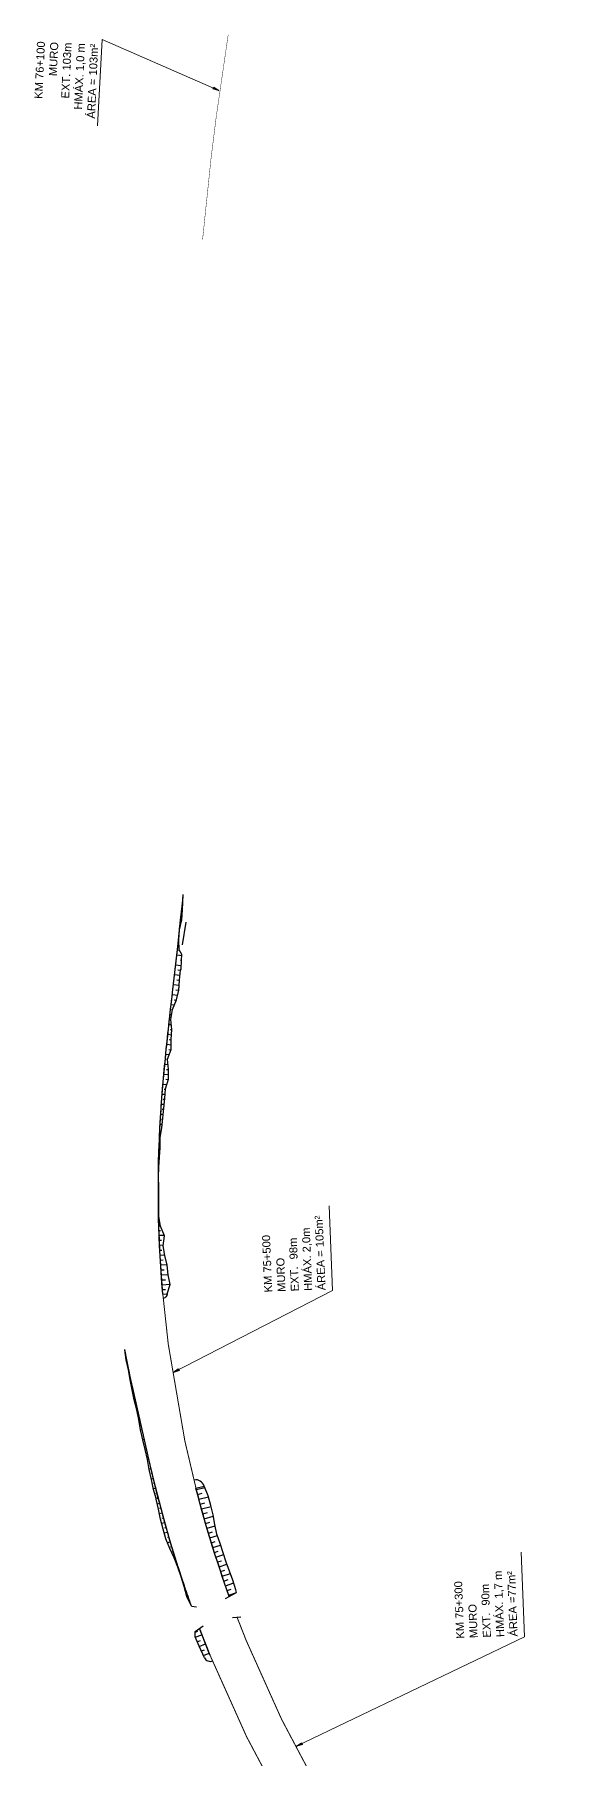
# Model space of a CAD drawing. Header units: metres. Extents: x 288738 to 324331, y 7399322 to 7465117.
# Drawn here: x 300304 to 300574, y 7445053 to 7445916 of the extents above; entities that cross this region are included whole.
import ezdxf

# ---------------------------------------------------------------- set-up
doc = ezdxf.new("R2010")
doc.units = ezdxf.units.M
doc.header["$LTSCALE"] = 10
for name, color, linetype in [('F-HZ-ATERRO-TALUDE', 110, 'Continuous'), ('F-HZ-MUROS', 210, 'Continuous'), ('F-HZ-PIANO-CORTE', 10, 'Continuous'), ('F-HZ-TALUDE', 2, 'Continuous')]:
    doc.layers.add(name, color=color, linetype=linetype)
doc.layers.add('U-HZ-TEXTO-MUROS', color=2, linetype='Continuous', lineweight=0)
doc.styles.add('ARIAL', font='arial.ttf')
doc.styles.add('DIM', font='arial.ttf', dxfattribs={"width": 0.8})
doc.dimstyles.new('U-1_2000', dxfattribs={"dimscale": 2, "dimtxt": 1.5, "dimasz": 0.75, "dimexe": 0.75, "dimexo": 0.75, "dimgap": 0.25, "dimtad": 1, "dimzin": 4, "dimtxsty": 'DIM', "dimblk": 'ARCHTICK', "dimcen": 0.7, "dimdle": 0.75, "dimclrd": 256, "dimclre": 256, "dimclrt": 256, "dimaunit": 1, "dimadec": 3, "dimazin": 2, "dimtfac": 1, "dimtofl": 0, "dimtmove": 0, "dimatfit": 3, "dimldrblk": 'CLOSEDBLANK', "dimfxl": 0, "dimtolj": 1, "dimtzin": 0, "dimlwd": -1, "dimlwe": -1, "dimarcsym": 0})

# ---------------------------------------------------------------- blocks, each defined once
blk = doc.blocks.new('_ArchTick')
at = {"color": 0, "linetype": 'ByBlock', "const_width": 0.15}
blk.add_lwpolyline([(-0.5, -0.5), (0.5, 0.5)], dxfattribs=at)

msp = doc.modelspace()

# ---------------------------------------------------------------- linework, layer by layer
at = {"layer": 'F-HZ-ATERRO-TALUDE', "linetype": 'Continuous', "lineweight": -3}
for p, q in [((300378.273, 7445482.102), (300378.347, 7445482.094)), ((300377.498, 7445474.65), (300377.958, 7445474.601)), ((300377.76, 7445477.133), (300377.939, 7445477.115)), ((300378.018, 7445479.617), (300378.271, 7445479.591)), ((300366.172, 7445337.601), (300366.262, 7445337.601)), ((300366.174, 7445335.1), (300366.368, 7445335.101)), ((300366.367, 7445322.623), (300366.563, 7445322.628)), ((300366.431, 7445320.146), (300367.178, 7445320.168)), ((300366.51, 7445317.794), (300367.303, 7445317.821)), ((300366.59, 7445315.446), (300369.056, 7445315.539)), ((300366.69, 7445312.991), (300367.834, 7445313.039)), ((300366.795, 7445310.518), (300368.683, 7445310.604)), ((300366.918, 7445308.031), (300367.944, 7445308.082)), ((300367.044, 7445305.54), (300369.368, 7445305.666)), ((300367.187, 7445303.075), (300368.57, 7445303.155)), ((300367.332, 7445300.61), (300370.567, 7445300.813)), ((300367.497, 7445298.108), (300369.161, 7445298.219)), ((300367.666, 7445295.6), (300371.028, 7445295.838)), ((300367.852, 7445293.109), (300369.672, 7445293.246)), ((300368.04, 7445290.618), (300371.979, 7445290.931)), ((300368.234, 7445288.28), (300369.775, 7445288.408)), ((300368.428, 7445285.958), (300370.585, 7445286.146)), ((300349.375, 7445258.291), (300349.376, 7445258.291)), ((300350.521, 7445252.42), (300350.23, 7445252.38)), ((300351.023, 7445249.971), (300350.905, 7445249.954)), ((300351.533, 7445247.524), (300351.3, 7445247.489)), ((300352.062, 7445245.08), (300351.888, 7445245.054)), ((300352.597, 7445242.638), (300352.159, 7445242.57)), ((300353.148, 7445240.2), (300352.918, 7445240.163)), ((300353.7, 7445237.761), (300353.209, 7445237.681)), ((300354.253, 7445235.323), (300353.98, 7445235.277)), ((300354.807, 7445232.885), (300354.234, 7445232.787)), ((300355.36, 7445230.447), (300355.124, 7445230.406)), ((300355.913, 7445228.009), (300355.521, 7445227.938)), ((300356.467, 7445225.571), (300356.245, 7445225.53)), ((300357.02, 7445223.133), (300356.516, 7445223.038)), ((300357.573, 7445220.695), (300357.255, 7445220.634)), ((300358.127, 7445218.257), (300357.362, 7445218.106)), ((300358.68, 7445215.819), (300358.268, 7445215.736)), ((300359.233, 7445213.381), (300358.354, 7445213.2)), ((300359.787, 7445210.943), (300359.363, 7445210.854)), ((300360.34, 7445208.505), (300359.524, 7445208.331)), ((300360.893, 7445206.068), (300360.501, 7445205.982)), ((300361.447, 7445203.63), (300360.694, 7445203.462)), ((300362.003, 7445201.192), (300361.585, 7445201.097)), ((300362.559, 7445198.755), (300361.635, 7445198.541)), ((300363.133, 7445196.322), (300362.64, 7445196.205)), ((300363.707, 7445193.888), (300362.66, 7445193.637)), ((300364.894, 7445189.031), (300363.69, 7445188.732)), ((300364.3, 7445191.46), (300363.737, 7445191.322)), ((300385.004, 7445189.041), (300389.04, 7445190.08)), ((300385.18, 7445188.363), (300389.353, 7445189.441)), ((300365.505, 7445186.607), (300364.928, 7445186.461)), ((300366.119, 7445184.184), (300365.033, 7445183.904)), ((300366.836, 7445181.444), (300365.615, 7445181.124)), ((300366.202, 7445183.862), (300365.647, 7445183.719)), ((300367.47, 7445179.026), (300366.805, 7445178.849)), ((300385.814, 7445185.946), (300388.051, 7445186.535)), ((300386.453, 7445183.525), (300391.186, 7445184.791)), ((300387.112, 7445181.093), (300389.496, 7445181.741)), ((300387.776, 7445178.662), (300392.546, 7445179.981)), ((300368.123, 7445176.613), (300366.648, 7445176.213)), ((300369.449, 7445171.792), (300367.821, 7445171.337)), ((300368.777, 7445174.2), (300367.967, 7445173.977)), ((300388.455, 7445176.237), (300390.779, 7445176.89)), ((300389.138, 7445173.817), (300393.636, 7445175.101)), ((300389.834, 7445171.407), (300391.964, 7445172.026)), ((300390.535, 7445169), (300394.582, 7445170.192)), ((300370.815, 7445166.982), (300369.194, 7445166.515)), ((300370.124, 7445169.385), (300369.313, 7445169.154)), ((300371.509, 7445164.58), (300370.698, 7445164.343)), ((300372.219, 7445162.183), (300370.791, 7445161.759)), ((300391.253, 7445166.592), (300393.196, 7445167.173)), ((300391.976, 7445164.186), (300395.767, 7445165.337)), ((300392.715, 7445161.78), (300394.629, 7445162.371)), ((300372.933, 7445159.787), (300372.333, 7445159.606)), ((300373.663, 7445157.396), (300372.783, 7445157.127)), ((300374.396, 7445155.006), (300374.127, 7445154.923)), ((300375.144, 7445152.621), (300374.773, 7445152.504)), ((300393.46, 7445159.376), (300397.327, 7445160.587)), ((300394.218, 7445156.977), (300396.17, 7445157.597)), ((300394.985, 7445154.579), (300398.9, 7445155.841)), ((300395.762, 7445152.185), (300397.707, 7445152.821)), ((300375.897, 7445150.237), (300375.769, 7445150.196)), ((300376.665, 7445147.858), (300376.508, 7445147.807)), ((300377.438, 7445145.48), (300377.406, 7445145.47)), ((300396.549, 7445149.796), (300400.476, 7445151.098)), ((300397.346, 7445147.411), (300399.367, 7445148.091)), ((300398.153, 7445145.027), (300402.269, 7445146.431)), ((300398.971, 7445142.646), (300401.045, 7445143.363)), ((300399.799, 7445140.269), (300403.901, 7445141.706)), ((300400.635, 7445137.896), (300402.629, 7445138.605)), ((300401.475, 7445135.536), (300405.249, 7445136.894))]:
    msp.add_line(p, q, dxfattribs=at)
at = {"layer": 'F-HZ-MUROS', "linetype": 'Continuous', "lineweight": -3}
for points, const_width in [([(300388.292, 7445812.917), (300391.387, 7445842.597), (300392.547, 7445853.71), (300395.104, 7445874.179), (300401.122, 7445915.405)], 0.2), ([(300385.004, 7445189.041), (300379.447, 7445212.615), (300371.12, 7445261.108), (300368.428, 7445285.958)], 0.5), ([(300443.788, 7445043.421), (300427.852, 7445073.521), (300410.165, 7445112.851), (300405.506, 7445124.672)], 0.5)]:
    msp.add_lwpolyline(points, dxfattribs=dict(at, const_width=const_width))
at = {"layer": 'F-HZ-MUROS'}
for points in [[(300399.724, 7445133.909), (300405.249, 7445136.894)], [(300382.694, 7445130.141), (300385.238, 7445129.691)], [(300384.581, 7445117.416), (300388.669, 7445120.275)], [(300403.212, 7445124.509), (300407.395, 7445124.807)]]:
    msp.add_lwpolyline(points, dxfattribs=at)
at = {"layer": 'F-HZ-MUROS', "linetype": 'Continuous', "lineweight": -3}
msp.add_lwpolyline([(300573.623, 7444722.229, 0.5, 0.5, 0), (300566.328, 7444757.675, 0.5, 0.5, 0), (300561.856, 7444774.385, 0.5, 0.5, 0), (300552.959, 7444804.42, 0.5, 0.5, 0), (300545.054, 7444826.823, 0.5, 0.5, 0), (300535.871, 7444849.427, 0.5, 0.5, 0), (300529.673, 7444864.042, 0.5, 0.5, 0), (300513.083, 7444893.076, 0.5, 0.5, 0), (300488.336, 7444935.721, 0.5, 0.5, 0), (300461.493, 7444977.671, 0.5, 0.5, 0), (300434.659, 7445020.292, 0.5, 0.5, 0), (300426.788, 7445033.792, 0.5, 0.5, 0), (300410.32, 7445064.871, 0.5, 0.5, 0), (300392.079, 7445105.497, 0, 0, 0)], format="xyseb", dxfattribs=at)
at = {"layer": 'F-HZ-PIANO-CORTE'}
for p, q in [((300376.424, 7445462.887), (300376.319, 7445462.899)), ((300376.603, 7445465.383), (300376.491, 7445465.395)), ((300376.806, 7445467.875), (300376.787, 7445467.878)), ((300378.16, 7445455.143), (300375.371, 7445455.458)), ((300376.508, 7445460.361), (300375.933, 7445460.426)), ((300376.707, 7445457.823), (300376.179, 7445457.882)), ((300377, 7445445.21), (300374.248, 7445445.521)), ((300377.593, 7445450.175), (300374.81, 7445450.49)), ((300377.216, 7445447.702), (300375.872, 7445447.853)), ((300377.71, 7445452.678), (300377.244, 7445452.73)), ((300376.615, 7445440.222), (300373.686, 7445440.553)), ((300376.411, 7445437.729), (300374.908, 7445437.899)), ((300376.787, 7445442.718), (300375.377, 7445442.878)), ((300374.173, 7445430.435), (300372.564, 7445430.616)), ((300375.85, 7445435.276), (300373.124, 7445435.584)), ((300375.246, 7445432.829), (300374.045, 7445432.965)), ((300372.743, 7445420.536), (300371.458, 7445420.677)), ((300372.801, 7445425.559), (300372.008, 7445425.647)), ((300372.497, 7445423.078), (300372.114, 7445423.12)), ((300373.161, 7445428.033), (300372.723, 7445428.083)), ((300372.771, 7445415.508), (300370.92, 7445415.706)), ((300372.617, 7445413.013), (300371.635, 7445413.117)), ((300372.947, 7445418.001), (300372.067, 7445418.097)), ((300371.612, 7445405.587), (300369.886, 7445405.76)), ((300370.836, 7445403.155), (300370.237, 7445403.214)), ((300372.641, 7445410.5), (300370.394, 7445410.734)), ((300372.547, 7445408.001), (300371.342, 7445408.124)), ((300371.229, 7445395.597), (300368.934, 7445395.805)), ((300371.058, 7445400.625), (300369.399, 7445400.784)), ((300371.242, 7445398.101), (300370.202, 7445398.198)), ((300369.573, 7445385.725), (300368.09, 7445385.841)), ((300370.385, 7445390.664), (300368.497, 7445390.825)), ((300369.776, 7445388.212), (300369.032, 7445388.273)), ((300371.093, 7445393.106), (300369.902, 7445393.211)), ((300369.068, 7445380.759), (300367.716, 7445380.855)), ((300368.793, 7445378.277), (300368.167, 7445378.319)), ((300369.352, 7445383.24), (300368.624, 7445383.294)), ((300368.072, 7445370.821), (300367.082, 7445370.876)), ((300367.792, 7445368.336), (300367.37, 7445368.358)), ((300368.545, 7445375.792), (300367.38, 7445375.867)), ((300368.302, 7445373.307), (300367.763, 7445373.339)), ((300367.111, 7445360.868), (300366.614, 7445360.887)), ((300367.402, 7445365.855), (300366.827, 7445365.882)), ((300367.136, 7445363.367), (300366.925, 7445363.376)), ((300366.551, 7445350.886), (300366.312, 7445350.891)), ((300366.884, 7445355.876), (300366.442, 7445355.89)), ((300366.723, 7445353.382), (300366.547, 7445353.386)), ((300367.037, 7445358.371), (300366.779, 7445358.38)), ((300366.29, 7445345.891), (300366.224, 7445345.892)), ((300366.404, 7445348.389), (300366.333, 7445348.391)), ((300379.183, 7445139.71), (300379.343, 7445139.764)), ((300379.8, 7445137.288), (300379.976, 7445137.348)), ((300380.438, 7445134.872), (300380.961, 7445135.054)), ((300381.514, 7445132.616), (300381.65, 7445132.664)), ((300382.59, 7445130.359), (300382.613, 7445130.367)), ((300384.581, 7445117.052), (300385.873, 7445117.545)), ((300384.668, 7445114.57), (300388.003, 7445115.857)), ((300385.641, 7445112.267), (300387.273, 7445112.905)), ((300386.619, 7445109.967), (300389.809, 7445111.227)), ((300387.701, 7445107.713), (300389.215, 7445108.318)), ((300388.783, 7445105.46), (300391.65, 7445106.619))]:
    msp.add_line(p, q, dxfattribs=at)
at = {"layer": 'F-HZ-TALUDE', "linetype": 'Continuous', "lineweight": -3}
msp.add_line((300366.37, 7445334.723), (300366.339, 7445339.643), dxfattribs=at)
for points in [[(300368.428, 7445285.958, -0.0368355), (300367.251, 7445373.868), (300367.376, 7445375.889), (300367.508, 7445377.907), (300367.646, 7445379.926), (300367.79, 7445381.945), (300367.941, 7445383.964), (300368.097, 7445385.985), (300368.259, 7445388.005), (300368.426, 7445390.027), (300368.598, 7445392.049), (300368.775, 7445394.071), (300368.957, 7445396.095), (300369.143, 7445398.119), (300369.334, 7445400.143), (300369.529, 7445402.168), (300369.728, 7445404.194), (300369.93, 7445406.221), (300370.136, 7445408.248), (300370.345, 7445410.276), (300370.556, 7445412.304), (300370.771, 7445414.334), (300370.988, 7445416.364), (300371.208, 7445418.397), (300371.43, 7445420.429), (300371.653, 7445422.461), (300371.878, 7445424.494), (300372.105, 7445426.529), (300372.333, 7445428.564), (300372.562, 7445430.599), (300372.791, 7445432.636), (300373.021, 7445434.674), (300373.252, 7445436.713), (300376.183, 7445462.634, 0.0032986), (300378.639, 7445485.719, 0.0032986)], [(300382.694, 7445130.141, -0.0040781), (300379.382, 7445139.645), (300379.177, 7445140.252, -0.0257245), (300361.97, 7445201.323), (300352.899, 7445241.289, -0.009437), (300349.376, 7445258.291, -0.009437)], [(300401.681, 7445134.966, -0.0236904), (300385.004, 7445189.041)], [(300392.101, 7445105.506, -0.0058635), (300386.809, 7445118.974, -0.0058635)]]:
    msp.add_lwpolyline(points, format="xyb", dxfattribs=at)
for points in [[(300366.279, 7445349.486), (300366.395, 7445354.407), (300366.551, 7445359.326), (300366.748, 7445364.244), (300366.985, 7445369.16), (300367.263, 7445374.073), (300367.582, 7445378.989), (300367.936, 7445383.907), (300368.327, 7445388.829), (300368.747, 7445393.755), (300369.197, 7445398.684), (300369.671, 7445403.617), (300370.167, 7445408.554), (300370.682, 7445413.496), (300371.213, 7445418.441), (300371.756, 7445423.392), (300372.309, 7445428.348), (300372.867, 7445433.309), (300373.429, 7445438.276), (300375.676, 7445458.15), (300376.238, 7445463.121), (300376.794, 7445468.117), (300377.336, 7445473.115), (300377.864, 7445478.114), (300378.377, 7445483.115), (300378.637, 7445485.719)], [(300377.86, 7445473.059), (300378.181, 7445478.081), (300378.637, 7445485.719)], [(300366.23, 7445344.565), (300366.454, 7445349.483), (300366.793, 7445354.396), (300367.094, 7445359.306), (300367.145, 7445364.226), (300367.914, 7445369.111), (300368.367, 7445374.007), (300368.855, 7445378.901), (300369.415, 7445383.795), (300369.817, 7445388.706), (300371.218, 7445393.536), (300371.244, 7445398.492), (300370.806, 7445403.505), (300372.663, 7445408.298), (300372.615, 7445413.291), (300372.965, 7445418.251), (300372.474, 7445423.313), (300373.193, 7445428.249), (300375.336, 7445433.031), (300376.458, 7445437.934), (300376.802, 7445442.927), (300377.234, 7445447.91), (300377.516, 7445448.506), (300377.71, 7445452.678), (300377.851, 7445455.713), (300376.585, 7445458.047), (300376.417, 7445463.1), (300376.825, 7445468.114)], [(300368.051, 7445290.476), (300367.68, 7445295.384), (300367.351, 7445300.294), (300367.061, 7445305.208), (300366.812, 7445310.123), (300366.604, 7445315.04), (300366.436, 7445319.959), (300366.308, 7445324.879), (300366.221, 7445329.8), (300366.175, 7445334.722), (300366.169, 7445339.643), (300366.204, 7445344.565), (300366.279, 7445349.486)], [(300370.585, 7445286.146), (300372.007, 7445290.791), (300371.046, 7445295.624), (300370.645, 7445300.502), (300369.421, 7445305.337), (300368.636, 7445310.208), (300369.222, 7445315.14), (300367.209, 7445319.982), (300366.379, 7445324.881)], [(300368.428, 7445285.958), (300368.428, 7445285.958), (300368.051, 7445290.476)], [(300380.923, 7445135.161), (300379.273, 7445139.968), (300377.663, 7445144.788), (300376.092, 7445149.622), (300374.561, 7445154.468), (300373.07, 7445159.327), (300371.619, 7445164.198), (300370.209, 7445169.08), (300368.838, 7445173.974), (300367.508, 7445178.88), (300366.219, 7445183.796), (300366.119, 7445184.184), (300364.97, 7445188.722), (300363.761, 7445193.659), (300362.594, 7445198.605), (300361.462, 7445203.56), (300353.577, 7445238.301), (300352.452, 7445243.279), (300351.372, 7445248.27), (300350.346, 7445253.274), (300349.376, 7445258.291)], [(300377.628, 7445144.777), (300375.865, 7445149.549), (300374.1, 7445154.325), (300371.913, 7445158.977), (300369.999, 7445163.722), (300368.588, 7445168.619), (300367.203, 7445173.524), (300366.171, 7445178.523), (300365.104, 7445183.508), (300365.033, 7445183.904), (300363.755, 7445188.42), (300362.709, 7445193.406), (300361.664, 7445198.39), (300360.711, 7445203.392), (300359.521, 7445208.342), (300358.332, 7445213.293), (300357.327, 7445218.284), (300356.471, 7445223.303), (300355.449, 7445228.29), (300354.115, 7445233.227), (300353.099, 7445238.223), (300352.02, 7445243.212), (300351.173, 7445248.241), (300350.036, 7445253.231)], [(300401.682, 7445134.967), (300401.475, 7445135.536), (300400.977, 7445136.926), (300399.341, 7445141.568), (300397.743, 7445146.223), (300396.183, 7445150.891), (300394.662, 7445155.572), (300393.179, 7445160.265), (300391.736, 7445164.97), (300390.331, 7445169.687), (300388.965, 7445174.415), (300387.638, 7445179.155), (300386.35, 7445183.905), (300385.101, 7445188.666), (300385.004, 7445189.041)], [(300405.249, 7445136.894), (300404.919, 7445138.334), (300403.505, 7445143.017), (300401.842, 7445147.611), (300400.056, 7445152.167), (300398.588, 7445156.83), (300397.033, 7445161.465), (300395.514, 7445166.112), (300394.423, 7445170.888), (300393.522, 7445175.712), (300392.433, 7445180.476), (300391.078, 7445185.166), (300389.236, 7445189.732), (300389.04, 7445190.08)], [(300382.695, 7445130.139), (300380.389, 7445134.975), (300379.13, 7445139.919)], [(300382.694, 7445130.141), (300382.613, 7445130.367), (300380.923, 7445135.161)], [(300392.101, 7445105.506), (300391.65, 7445106.619), (300389.765, 7445111.338), (300387.918, 7445116.073), (300387.045, 7445118.354), (300386.81, 7445118.975)], [(300389.336, 7445104.308), (300386.567, 7445110.076), (300384.576, 7445114.786), (300384.581, 7445117.416)]]:
    msp.add_lwpolyline(points, dxfattribs=at)
at = {"layer": 'F-HZ-TALUDE'}
for points in [[(300376.825, 7445468.114), (300377.86, 7445473.059)], [(300379.984, 7445471.911), (300378.077, 7445460.58)], [(300366.339, 7445339.643), (300366.23, 7445344.565)], [(300366.379, 7445324.881), (300366.37, 7445334.723)], [(300350.036, 7445253.231), (300349.38, 7445258.269)], [(300379.13, 7445139.919), (300377.628, 7445144.777)]]:
    msp.add_lwpolyline(points, dxfattribs=at)
for points in [[(300370.585, 7445286.146, -0.2791261), (300368.661, 7445283.805, -3.2474939)], [(300389.04, 7445190.08, 0.4082836), (300384.048, 7445193.098, -1.6930634)], [(300389.336, 7445104.308, 0.4179744), (300393.303, 7445102.77, 1.4384442)]]:
    msp.add_lwpolyline(points, format="xyb", dxfattribs=at)

# ---------------------------------------------------------------- texts
at = {"layer": 'U-HZ-TEXTO-MUROS', "linetype": 'Continuous', "lineweight": -3, "char_height": 4, "style": 'ARIAL'}
for s, insert, attachment_point, rotation in [('KM 76+100\\PMURO \\PEXT.^I103m\\PHMÁX. 1,0 m\\PÁREA = 103m²', (300336.184, 7445910.764), 9, 87.393068), ('KM 75+500\\PMURO \\PEXT.^I98m\\PHMÁX. 2,0m\\PÁREA = 105m²', (300449.867, 7445287.999), 7, 92.223625), ('KM 75+300\\PMURO \\PEXT.^I90m\\PHMÁX. 1,7 m\\PÁREA =77m²', (300545.896, 7445114.974), 7, 92.223625)]:
    msp.add_mtext(s, dxfattribs=dict(at, insert=insert, attachment_point=attachment_point, rotation=rotation))

# ---------------------------------------------------------------- leaders
at = {"layer": 'U-HZ-TEXTO-MUROS', "linetype": 'Continuous', "lineweight": -3}
for points in [[(300396.496, 7445887.598), (300337.991, 7445912.996), (300335.808, 7445869.877)], [(300373.633, 7445246.95), (300453.338, 7445287.834), (300451.694, 7445330.166)], [(300435.226, 7445060.139), (300549.367, 7445114.808), (300547.724, 7445157.14)]]:
    msp.add_leader(points, dimstyle='U-1_2000', override={"dimscale": 1, "dimasz": 3}, dxfattribs=at)

doc.saveas('drawing.dxf')
